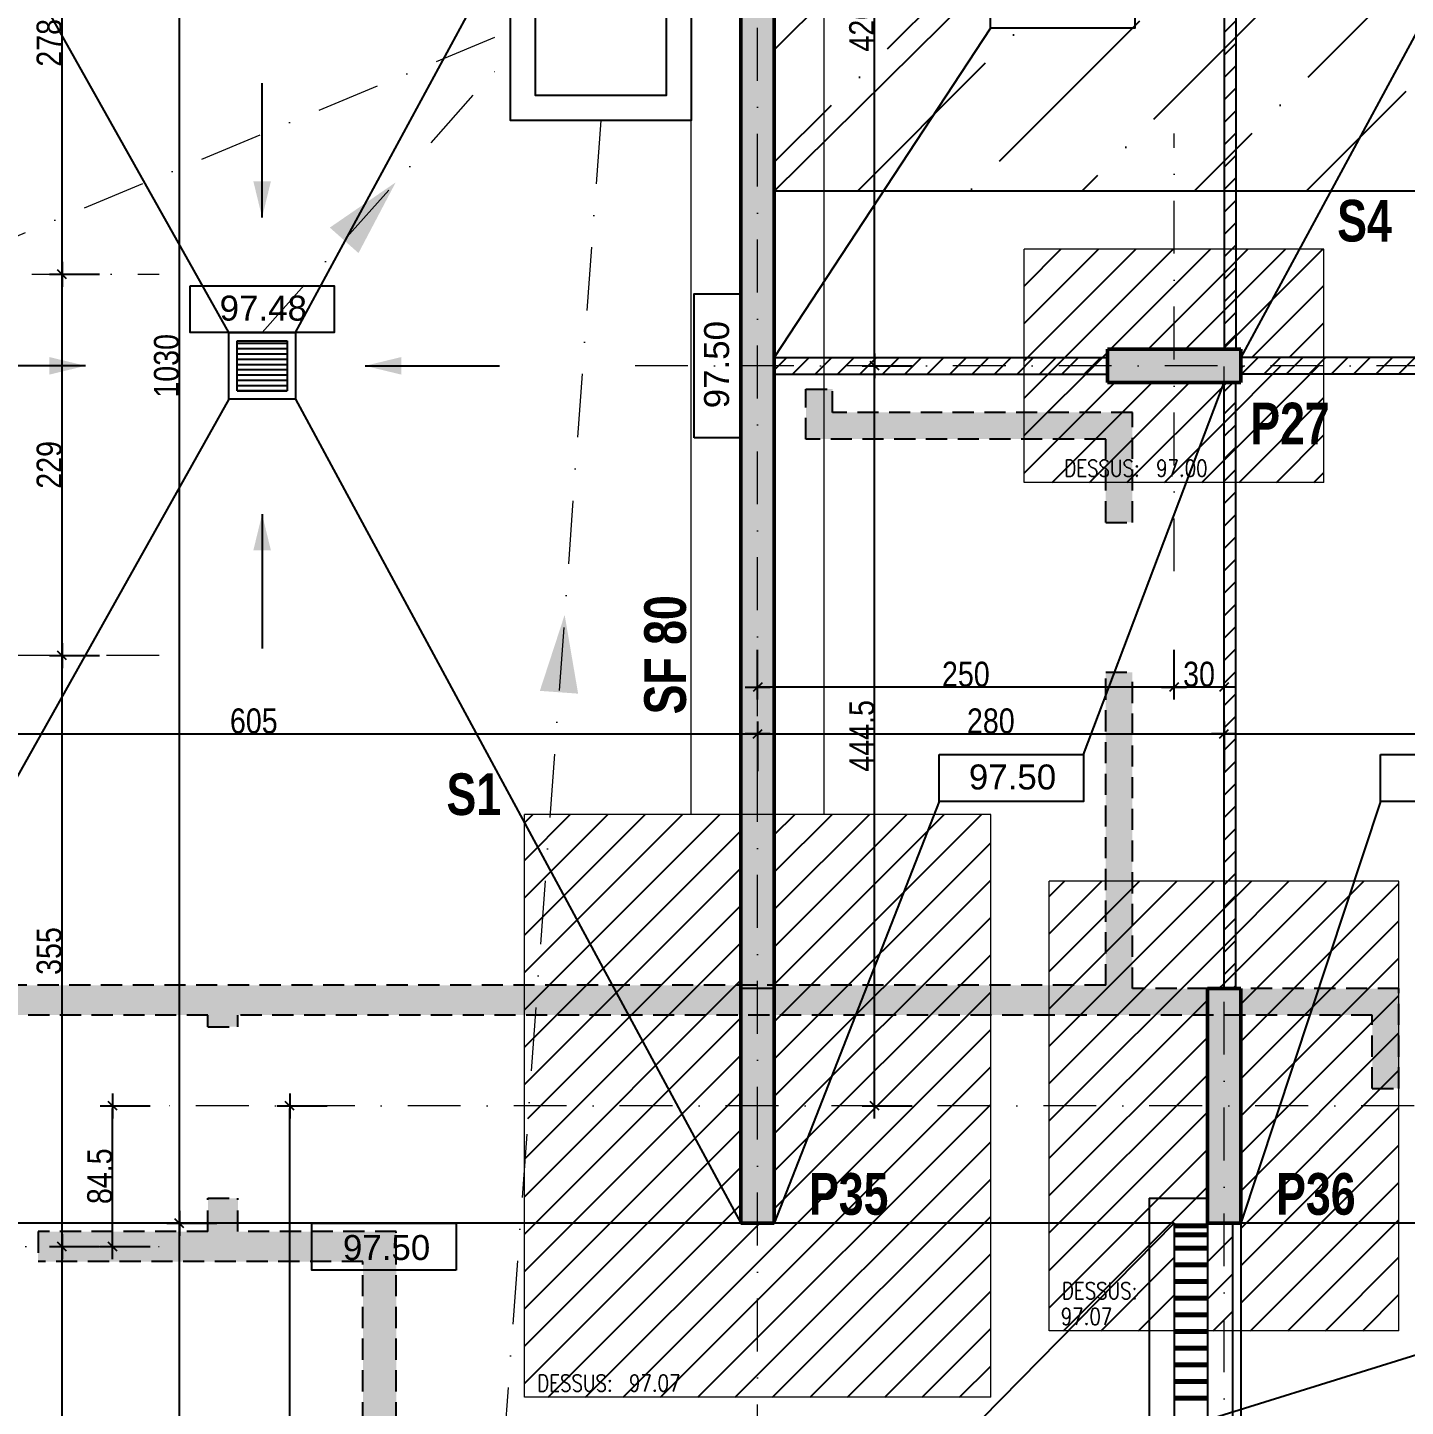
# Model space of a CAD drawing. Header units: centimetres. Extents: x -4990 to 114398, y -61489 to -12305.
# Drawn here: x 41107 to 41935, y -19808 to -18980 of the extents above; entities that cross this region are included whole.
import ezdxf
from ezdxf.enums import TextEntityAlignment as Align

# ---------------------------------------------------------------- set-up
doc = ezdxf.new("R2010")
doc.units = ezdxf.units.CM
doc.header["$LTSCALE"] = 0.5
for name, pattern in [('CACHEX2', [19.05, 12.7, -6.35]), ('TIRETPT2', [12.7, 6.35, -3.175, 0, -3.175]), ('TIRETPTX2', [50.8, 25.4, -12.7, 0, -12.7])]:
    doc.linetypes.add(name, pattern=pattern)
doc.layers.get('DEFPOINTS').update_dxf_attribs({"linetype": 'CONTINUOUS'})
for name, color, linetype in [('01_cloisons', 1, 'CONTINUOUS'), ('01_cote_gen', 4, 'CONTINUOUS'), ('01_linteaux', 2, 'CONTINUOUS'), ('01_murs_sup', 2, 'CACHEX2'), ('01_poch_murs', 253, 'CONTINUOUS'), ('01_poch_poteaux', 250, 'CONTINUOUS'), ('01_poch_Semelles', 253, 'CONTINUOUS'), ('01_texte', 230, 'CONTINUOUS'), ('AA_COTES', 2, 'CONTINUOUS')]:
    doc.layers.add(name, color=color, linetype=linetype)
for name, color, linetype, lineweight in [('01_murs_coup', 5, 'CONTINUOUS', 60), ('01_Reseaux', 5, 'TIRETPTX2', 18), ('01_sem', 42, 'CONTINUOUS', 15), ('01_tram_axes', 2, 'TIRETPTX2', 9)]:
    doc.layers.add(name, color=color, linetype=linetype, lineweight=lineweight)
doc.styles.add('ARIAL', font='arial.ttf')
doc.styles.add('impact', font='impact.ttf')
doc.styles.add('SIMPLEX1', font='SIMPLEX.shx', dxfattribs={"width": 0.8, "height": 10})
doc.styles.add('STYLE2', font='ARIALN.TTF')
doc.dimstyles.new('JB50', dxfattribs={"dimscale": 0.1, "dimtxt": 150, "dimasz": 15, "dimexe": 0.1, "dimexo": 0.1, "dimgap": 0.09, "dimtad": 1, "dimdec": 1, "dimdsep": 46, "dimtxsty": 'STYLE2', "dimblk1": 'BOND_G', "dimblk2": 'BOND_D', "dimsah": 1, "dimcen": 1.5, "dimdle": 0.01, "dimse1": 1, "dimse2": 1, "dimclrd": 4, "dimclre": 2, "dimclrt": 6, "dimazin": 2, "dimtfac": 2.333333, "dimtdec": 1, "dimtix": 1, "dimtmove": 2, "dimatfit": 3, "dimldrblk": 'BOND_G', "dimfxl": 1, "dimtolj": 1, "dimtzin": 0, "dimarcsym": 0})
pattern_1 = [(45, (-10233.557, 8782.937), (-6.7351921, 6.7351921), [])]

# ---------------------------------------------------------------- blocks, each defined once
blk = doc.blocks.new('BOND_G')
at = {"layer": 'AA_COTES', "color": 0}
for p, q in [((0, -5), (0, 15)), ((5, 0), (-5, 0)), ((1.77, 1.77), (-1.77, -1.77))]:
    blk.add_line(p, q, dxfattribs=at)
blk = doc.blocks.new('BOND_D')
at = {"layer": 'AA_COTES', "color": 0}
for p, q in [((5, 0), (-5, 0)), ((-1.77, -1.77), (1.77, 1.77)), ((0, 5), (0, -15))]:
    blk.add_line(p, q, dxfattribs=at)
blk = doc.blocks.new('*D135')
at = {"layer": '01_cote_gen', "color": 4, "lineweight": -2, "transparency": 16777216}
blk.add_line((40942.13, -19404.53), (41544.13, -19404.53), dxfattribs=at)
at = {"layer": 'DEFPOINTS', "color": 0, "transparency": 16777216}
for p in [(41545.63, -19404.53), (40940.63, -19504.99), (41545.63, -19504.99)]:
    blk.add_point(p, dxfattribs=at)
at = {"layer": '01_cote_gen', "color": 4, "lineweight": -2, "transparency": 16777216, "xscale": 1.5, "yscale": 1.5, "zscale": 1.5, "rotation": 180}
blk.add_blockref('BOND_G', (40940.63, -19404.53), dxfattribs=at)
at = {"layer": '01_cote_gen', "color": 4, "lineweight": -2, "transparency": 16777216, "xscale": 1.5, "yscale": 1.5, "zscale": 1.5}
blk.add_blockref('BOND_D', (41545.63, -19404.53), dxfattribs=at)
at = {"layer": '01_cote_gen', "color": 6, "transparency": 16777216, "insert": (41243.13, -19396.86), "char_height": 15, "attachment_point": 5, "style": 'STYLE2'}
blk.add_mtext('\\A1;605', dxfattribs=at)
blk = doc.blocks.new('*D136')
at = {"layer": '01_cote_gen', "color": 4, "lineweight": -2, "transparency": 16777216}
blk.add_line((41547.13, -19404.53), (41824.13, -19404.53), dxfattribs=at)
at = {"layer": 'DEFPOINTS', "color": 0, "transparency": 16777216}
for p in [(41825.63, -19404.53), (41825.63, -19405.87), (41545.63, -19504.99)]:
    blk.add_point(p, dxfattribs=at)
at = {"layer": '01_cote_gen', "color": 4, "lineweight": -2, "transparency": 16777216, "xscale": 1.5, "yscale": 1.5, "zscale": 1.5, "rotation": 180}
blk.add_blockref('BOND_G', (41545.63, -19404.53), dxfattribs=at)
at = {"layer": '01_cote_gen', "color": 4, "lineweight": -2, "transparency": 16777216, "xscale": 1.5, "yscale": 1.5, "zscale": 1.5}
blk.add_blockref('BOND_D', (41825.63, -19404.53), dxfattribs=at)
at = {"layer": '01_cote_gen', "color": 6, "transparency": 16777216, "insert": (41685.63, -19396.86), "char_height": 15, "attachment_point": 5, "style": 'STYLE2'}
blk.add_mtext('\\A1;280', dxfattribs=at)
blk = doc.blocks.new('*D137')
at = {"layer": '01_cote_gen', "color": 4, "lineweight": -2, "transparency": 16777216}
blk.add_line((41827.13, -19404.53), (42098.14, -19404.53), dxfattribs=at)
at = {"layer": 'DEFPOINTS', "color": 0, "transparency": 16777216}
for p in [(41825.63, -19405.87), (42099.64, -19404.53), (42099.64, -19405.87)]:
    blk.add_point(p, dxfattribs=at)
at = {"layer": '01_cote_gen', "color": 4, "lineweight": -2, "transparency": 16777216, "xscale": 1.5, "yscale": 1.5, "zscale": 1.5, "rotation": 180}
blk.add_blockref('BOND_G', (41825.63, -19404.53), dxfattribs=at)
at = {"layer": '01_cote_gen', "color": 4, "lineweight": -2, "transparency": 16777216, "xscale": 1.5, "yscale": 1.5, "zscale": 1.5}
blk.add_blockref('BOND_D', (42099.64, -19404.53), dxfattribs=at)
at = {"layer": '01_cote_gen', "color": 6, "transparency": 16777216, "insert": (41962.64, -19396.99), "char_height": 15, "attachment_point": 5, "style": 'STYLE2'}
blk.add_mtext('\\A1;274', dxfattribs=at)
blk = doc.blocks.new('*D139')
at = {"layer": '01_cote_gen', "color": 4, "lineweight": -2, "transparency": 16777216}
blk.add_line((41824.13, -19376.47), (41797.13, -19376.47), dxfattribs=at)
at = {"layer": 'DEFPOINTS', "color": 0, "transparency": 16777216}
for p in [(41795.63, -19306.86), (41825.63, -19347.23), (41795.63, -19376.47)]:
    blk.add_point(p, dxfattribs=at)
at = {"layer": '01_cote_gen', "color": 4, "lineweight": -2, "transparency": 16777216, "xscale": 1.5, "yscale": 1.5, "zscale": 1.5, "rotation": 180}
blk.add_blockref('BOND_D', (41795.63, -19376.47), dxfattribs=at)
at = {"layer": '01_cote_gen', "color": 4, "lineweight": -2, "transparency": 16777216, "xscale": 1.5, "yscale": 1.5, "zscale": 1.5}
blk.add_blockref('BOND_G', (41825.63, -19376.47), dxfattribs=at)
at = {"layer": '01_cote_gen', "color": 6, "transparency": 16777216, "insert": (41810.63, -19368.8), "char_height": 15, "attachment_point": 5, "style": 'STYLE2'}
blk.add_mtext('\\A1;30', dxfattribs=at)
blk = doc.blocks.new('*D140')
at = {"layer": '01_cote_gen', "color": 4, "lineweight": -2, "transparency": 16777216}
blk.add_line((41794.13, -19376.47), (41547.13, -19376.47), dxfattribs=at)
at = {"layer": 'DEFPOINTS', "color": 0, "transparency": 16777216}
for p in [(41545.63, -19306.86), (41795.63, -19306.86), (41545.63, -19376.47)]:
    blk.add_point(p, dxfattribs=at)
at = {"layer": '01_cote_gen', "color": 4, "lineweight": -2, "transparency": 16777216, "xscale": 1.5, "yscale": 1.5, "zscale": 1.5, "rotation": 180}
blk.add_blockref('BOND_D', (41545.63, -19376.47), dxfattribs=at)
at = {"layer": '01_cote_gen', "color": 4, "lineweight": -2, "transparency": 16777216, "xscale": 1.5, "yscale": 1.5, "zscale": 1.5}
blk.add_blockref('BOND_G', (41795.63, -19376.47), dxfattribs=at)
at = {"layer": '01_cote_gen', "color": 6, "transparency": 16777216, "insert": (41670.63, -19368.8), "char_height": 15, "attachment_point": 5, "style": 'STYLE2'}
blk.add_mtext('\\A1;250', dxfattribs=at)
blk = doc.blocks.new('*D190')
at = {"layer": '01_cote_gen', "color": 4, "lineweight": -2, "transparency": 16777216}
blk.add_line((41128, -20261.98), (41128, -19713.98), dxfattribs=at)
at = {"layer": 'DEFPOINTS', "color": 0, "transparency": 16777216}
for p in [(41128, -19712.48), (41153.03, -19712.48), (41099.4, -20263.48)]:
    blk.add_point(p, dxfattribs=at)
at = {"layer": '01_cote_gen', "color": 4, "lineweight": -2, "transparency": 16777216, "xscale": 1.5, "yscale": 1.5, "zscale": 1.5}
for name, p, rotation in [('BOND_D', (41128, -19712.48), 90), ('BOND_G', (41128, -20263.48), 270)]:
    blk.add_blockref(name, p, dxfattribs=dict(at, rotation=rotation))
at = {"layer": '01_cote_gen', "color": 6, "transparency": 16777216, "insert": (41120.33, -19987.98), "char_height": 15, "attachment_point": 5, "rotation": 90, "style": 'STYLE2'}
blk.add_mtext('\\A1;551', dxfattribs=at)
blk = doc.blocks.new('*D191')
at = {"layer": '01_cote_gen', "color": 4, "lineweight": -2, "transparency": 16777216}
blk.add_line((41128, -19710.98), (41128, -19358.98), dxfattribs=at)
at = {"layer": 'DEFPOINTS', "color": 0, "transparency": 16777216}
for p in [(41128, -19357.48), (41156.01, -19357.48), (41153.03, -19712.48)]:
    blk.add_point(p, dxfattribs=at)
at = {"layer": '01_cote_gen', "color": 4, "lineweight": -2, "transparency": 16777216, "xscale": 1.5, "yscale": 1.5, "zscale": 1.5}
for name, p, rotation in [('BOND_D', (41128, -19357.48), 90), ('BOND_G', (41128, -19712.48), 270)]:
    blk.add_blockref(name, p, dxfattribs=dict(at, rotation=rotation))
at = {"layer": '01_cote_gen', "color": 6, "transparency": 16777216, "insert": (41120.33, -19534.98), "char_height": 15, "attachment_point": 5, "rotation": 90, "style": 'STYLE2'}
blk.add_mtext('\\A1;355', dxfattribs=at)
blk = doc.blocks.new('*D192')
at = {"layer": '01_cote_gen', "color": 4, "lineweight": -2, "transparency": 16777216}
blk.add_line((41128, -19355.98), (41128, -19129.98), dxfattribs=at)
at = {"layer": 'DEFPOINTS', "color": 0, "transparency": 16777216}
for p in [(41128, -19128.48), (41355.11, -19128.48), (41156.01, -19357.48)]:
    blk.add_point(p, dxfattribs=at)
at = {"layer": '01_cote_gen', "color": 4, "lineweight": -2, "transparency": 16777216, "xscale": 1.5, "yscale": 1.5, "zscale": 1.5}
for name, p, rotation in [('BOND_D', (41128, -19128.48), 90), ('BOND_G', (41128, -19357.48), 270)]:
    blk.add_blockref(name, p, dxfattribs=dict(at, rotation=rotation))
at = {"layer": '01_cote_gen', "color": 6, "transparency": 16777216, "insert": (41120.33, -19242.98), "char_height": 15, "attachment_point": 5, "rotation": 90, "style": 'STYLE2'}
blk.add_mtext('\\A1;229', dxfattribs=at)
blk = doc.blocks.new('*D193')
at = {"layer": '01_cote_gen', "color": 4, "lineweight": -2, "transparency": 16777216}
blk.add_line((41128, -19126.98), (41128, -18851.98), dxfattribs=at)
at = {"layer": 'DEFPOINTS', "color": 0, "transparency": 16777216}
for p in [(41128, -18850.48), (41422.45, -18850.48), (41355.11, -19128.48)]:
    blk.add_point(p, dxfattribs=at)
at = {"layer": '01_cote_gen', "color": 4, "lineweight": -2, "transparency": 16777216, "xscale": 1.5, "yscale": 1.5, "zscale": 1.5}
for name, p, rotation in [('BOND_D', (41128, -18850.48), 90), ('BOND_G', (41128, -19128.48), 270)]:
    blk.add_blockref(name, p, dxfattribs=dict(at, rotation=rotation))
at = {"layer": '01_cote_gen', "color": 6, "transparency": 16777216, "insert": (41120.33, -18989.48), "char_height": 15, "attachment_point": 5, "rotation": 90, "style": 'STYLE2'}
blk.add_mtext('\\A1;278', dxfattribs=at)
blk = doc.blocks.new('*D205')
at = {"layer": '01_cote_gen', "color": 4, "lineweight": -2, "transparency": 16777216}
blk.add_line((41264.72, -20285.98), (41264.72, -19629.48), dxfattribs=at)
at = {"layer": 'DEFPOINTS', "color": 0, "transparency": 16777216}
for p in [(41264.72, -19627.98), (41340.63, -19627.98), (41300.55, -20287.48)]:
    blk.add_point(p, dxfattribs=at)
at = {"layer": '01_cote_gen', "color": 4, "lineweight": -2, "transparency": 16777216, "xscale": 1.5, "yscale": 1.5, "zscale": 1.5}
for name, p, rotation in [('BOND_D', (41264.72, -19627.98), 90), ('BOND_G', (41264.72, -20287.48), 270)]:
    blk.add_blockref(name, p, dxfattribs=dict(at, rotation=rotation))
at = {"layer": '01_cote_gen', "color": 6, "transparency": 16777216, "insert": (41257.05, -19957.73), "char_height": 15, "attachment_point": 5, "rotation": 90, "style": 'STYLE2'}
blk.add_mtext('\\A1;659.5', dxfattribs=at)
blk = doc.blocks.new('*D206')
at = {"layer": '01_cote_gen', "color": 4, "lineweight": -2, "transparency": 16777216}
blk.add_line((41158.37, -19710.98), (41158.37, -19629.48), dxfattribs=at)
at = {"layer": 'DEFPOINTS', "color": 0, "transparency": 16777216}
for p in [(41158.37, -19627.98), (41340.63, -19627.98), (41186.35, -19712.48)]:
    blk.add_point(p, dxfattribs=at)
at = {"layer": '01_cote_gen', "color": 4, "lineweight": -2, "transparency": 16777216, "xscale": 1.5, "yscale": 1.5, "zscale": 1.5}
for name, p, rotation in [('BOND_D', (41158.37, -19627.98), 90), ('BOND_G', (41158.37, -19712.48), 270)]:
    blk.add_blockref(name, p, dxfattribs=dict(at, rotation=rotation))
at = {"layer": '01_cote_gen', "color": 6, "transparency": 16777216, "insert": (41150.71, -19670.23), "char_height": 15, "attachment_point": 5, "rotation": 90, "style": 'STYLE2'}
blk.add_mtext('\\A1;84.5', dxfattribs=at)
blk = doc.blocks.new('*D225')
at = {"layer": '01_cote_gen', "color": 4, "lineweight": -2, "transparency": 16777216}
blk.add_line((41615.85, -19626.48), (41615.85, -19184.98), dxfattribs=at)
at = {"layer": 'DEFPOINTS', "color": 0, "transparency": 16777216}
for p in [(41615.85, -19183.48), (41624.87, -19183.48), (41624.87, -19627.98)]:
    blk.add_point(p, dxfattribs=at)
at = {"layer": '01_cote_gen', "color": 4, "lineweight": -2, "transparency": 16777216, "xscale": 1.5, "yscale": 1.5, "zscale": 1.5}
for name, p, rotation in [('BOND_D', (41615.85, -19183.48), 90), ('BOND_G', (41615.85, -19627.98), 270)]:
    blk.add_blockref(name, p, dxfattribs=dict(at, rotation=rotation))
at = {"layer": '01_cote_gen', "color": 6, "transparency": 16777216, "insert": (41608.22, -19405.73), "char_height": 15, "attachment_point": 5, "rotation": 90, "style": 'STYLE2'}
blk.add_mtext('\\A1;444.5', dxfattribs=at)
blk = doc.blocks.new('*D226')
at = {"layer": '01_cote_gen', "color": 4, "lineweight": -2, "transparency": 16777216}
blk.add_line((41615.85, -19181.98), (41615.85, -18764.48), dxfattribs=at)
at = {"layer": 'DEFPOINTS', "color": 0, "transparency": 16777216}
for p in [(41615.85, -18762.98), (41770.61, -18762.98), (41638.35, -19183.48)]:
    blk.add_point(p, dxfattribs=at)
at = {"layer": '01_cote_gen', "color": 4, "lineweight": -2, "transparency": 16777216, "xscale": 1.5, "yscale": 1.5, "zscale": 1.5}
for name, p, rotation in [('BOND_D', (41615.85, -18762.98), 90), ('BOND_G', (41615.85, -19183.48), 270)]:
    blk.add_blockref(name, p, dxfattribs=dict(at, rotation=rotation))
at = {"layer": '01_cote_gen', "color": 6, "transparency": 16777216, "insert": (41608.19, -18973.23), "char_height": 15, "attachment_point": 5, "rotation": 90, "style": 'STYLE2'}
blk.add_mtext('\\A1;420.5', dxfattribs=at)
blk = doc.blocks.new('*D540')
at = {"layer": '01_cote_gen', "color": 4, "lineweight": -2, "transparency": 16777216}
blk.add_line((41198.43, -20557.98), (41198.43, -19699.98), dxfattribs=at)
at = {"layer": 'DEFPOINTS', "color": 0, "transparency": 16777216}
for p in [(41198.43, -19698.48), (41225.44, -19698.48), (41182.13, -20559.48)]:
    blk.add_point(p, dxfattribs=at)
at = {"layer": '01_cote_gen', "color": 4, "lineweight": -2, "transparency": 16777216, "xscale": 1.5, "yscale": 1.5, "zscale": 1.5}
for name, p, rotation in [('BOND_D', (41198.43, -19698.48), 90), ('BOND_G', (41198.43, -20559.48), 270)]:
    blk.add_blockref(name, p, dxfattribs=dict(at, rotation=rotation))
at = {"layer": '01_cote_gen', "color": 6, "transparency": 16777216, "insert": (41190.59, -20156.39), "char_height": 15, "attachment_point": 5, "rotation": 90, "style": 'STYLE2'}
blk.add_mtext('\\A1;861', dxfattribs=at)
blk = doc.blocks.new('*D541')
at = {"layer": '01_cote_gen', "color": 4, "lineweight": -2, "transparency": 16777216}
blk.add_line((41198.43, -19696.98), (41198.43, -18669.99), dxfattribs=at)
at = {"layer": 'DEFPOINTS', "color": 0, "transparency": 16777216}
for p in [(41193.98, -18668.49), (41198.43, -18668.49), (41244.6, -19698.48)]:
    blk.add_point(p, dxfattribs=at)
at = {"layer": '01_cote_gen', "color": 4, "lineweight": -2, "transparency": 16777216, "xscale": 1.5, "yscale": 1.5, "zscale": 1.5}
for name, p, rotation in [('BOND_D', (41198.43, -18668.49), 90), ('BOND_G', (41198.43, -19698.48), 270)]:
    blk.add_blockref(name, p, dxfattribs=dict(at, rotation=rotation))
at = {"layer": '01_cote_gen', "color": 6, "transparency": 16777216, "insert": (41190.76, -19183.49), "char_height": 15, "attachment_point": 5, "rotation": 90, "style": 'STYLE2'}
blk.add_mtext('\\A1;1030', dxfattribs=at)

msp = doc.modelspace()

# ---------------------------------------------------------------- hatches: boundary and pattern name
at = {"layer": '01_murs_sup'}
h = msp.add_hatch(dxfattribs=at)
h.set_pattern_fill('DASH', color=256, scale=2.5, angle=135)
h.set_pattern_definition([(135, (25186.803, -57921.042), (-11.2253202, 2e-15), [7.9375, -7.9375])])
h.paths.add_polyline_path([(41233.633, -19703.484), (41233.633, -19683.484), (41215.633, -19683.484), (41215.633, -19703.484), (41113.633, -19703.484), (41113.633, -19721.484), (41308.633, -19721.484), (41308.633, -20561.484), (41014.633, -20561.484), (41014.633, -20537.484), (40998.633, -20537.484), (40998.633, -20577.484), (42150.633, -20577.484), (42150.633, -20282.484), (42134.633, -20282.484), (42134.633, -20561.484), (41328.633, -20561.484), (41328.633, -19703.484)])
h.paths.add_polyline_path([(41733.633, -20307.484), (41733.633, -20327.484), (41803.633, -20327.484), (41803.633, -20307.484)], flags=17)
h.paths.add_polyline_path([(41914.633, -19897.484), (41914.633, -19948.484), (41930.633, -19948.484), (41930.633, -19932.484), (41930.633, -19897.484)], flags=17)
h.paths.add_polyline_path([(42055.633, -19932.484), (42055.633, -19948.484), (42134.633, -19948.484), (42134.633, -20192.484), (42150.633, -20192.484), (42150.633, -19932.484)], flags=17)
h.paths.add_polyline_path([(41770.633, -19557.484), (41770.633, -19367.484), (41754.633, -19367.484), (41754.633, -19555.484), (40915.633, -19555.484), (40915.633, -19333.484), (40897.633, -19333.484), (40897.633, -19573.484), (41215.633, -19573.484), (41215.633, -19580.484), (41233.633, -19580.484), (41233.633, -19573.484), (41914.633, -19573.484), (41914.633, -19617.484), (41930.633, -19617.484), (41930.633, -19557.484)])
h.paths.add_polyline_path([(41590.633, -19211.484), (41590.633, -19197.484), (41574.633, -19197.484), (41574.633, -19227.484), (41754.633, -19227.484), (41754.633, -19277.484), (41770.633, -19277.484), (41770.633, -19211.484)])
h.paths.add_polyline_path([(40875.633, -18841.484), (40875.633, -18859.484), (40897.633, -18859.484), (40897.633, -19230.484), (40915.633, -19230.484), (40915.633, -18859.484), (41574.633, -18859.484), (41574.633, -18897.484), (41590.633, -18897.484), (41590.633, -18857.484), (41770.633, -18857.484), (41770.633, -18762.484), (41754.633, -18762.484), (41754.633, -18841.484)])
h.paths.add_polyline_path([(41754.633, -18477.484), (41754.633, -18637.484), (41770.633, -18637.484), (41770.633, -18477.484)])
h.paths.add_polyline_path([(41685.633, -18137.484), (41685.633, -18153.484), (41754.633, -18153.484), (41754.633, -18297.484), (41770.633, -18297.484), (41770.633, -18137.484)])
h.paths.add_polyline_path([(41344.633, -18057.484), (41344.633, -18153.484), (41505.633, -18153.484), (41505.633, -18137.484), (41360.633, -18137.484), (41360.633, -18057.484)])
h.paths.add_polyline_path([(41185.633, -18371.484), (41185.633, -18486.484), (41205.633, -18486.484), (41205.633, -18371.484)], flags=17)
h.paths.add_polyline_path([(40485.633, -17917.484), (40485.633, -18287.484), (39976.633, -18287.484), (39976.633, -18082.484), (39960.633, -18082.484), (39960.633, -18328.484), (39976.633, -18328.484), (39976.633, -18307.484), (40483.633, -18307.484), (40483.633, -18697.484), (39976.633, -18697.484), (39976.633, -18678.484), (39960.633, -18678.484), (39960.633, -18718.484), (39976.633, -18718.484), (39976.633, -18715.484), (40483.633, -18715.484), (40483.633, -18841.484), (39976.633, -18841.484), (39976.633, -18821.484), (39960.633, -18821.484), (39960.633, -19249.747), (39976.633, -19249.747), (39976.633, -19207.484), (40005.633, -19207.484), (40005.633, -19189.484), (39976.633, -19189.484), (39976.633, -18859.484), (40501.633, -18859.484), (40501.633, -18774.484), (40749.633, -18774.484), (40749.633, -18936.484), (40767.633, -18936.484), (40767.633, -18859.484), (40772.633, -18859.484), (40772.633, -18841.484), (40767.633, -18841.484), (40767.633, -18756.484), (40501.633, -18756.484), (40501.633, -18465.484), (40785.633, -18465.484), (40785.633, -18447.484), (40501.633, -18447.484), (40501.633, -17933.484), (40765.633, -17933.484), (40765.633, -18354.484), (40785.633, -18354.484), (40785.633, -17933.484), (41344.633, -17933.484), (41344.633, -17967.484), (41360.633, -17967.484), (41360.633, -17917.484)])
at = {"layer": '01_poch_murs'}
h = msp.add_hatch(dxfattribs=at)
h.set_pattern_fill('ANSI36', color=256, scale=15)
h.paths.add_polyline_path([(42636.494, -17603.484), (41415.633, -17603.484), (41415.633, -18668.489), (41535.633, -18668.484), (41555.633, -18668.484), (41555.633, -19078.484), (42636.633, -19078.484), (42636.633, -18748.484), (42616.633, -18748.484), (42616.633, -18688.484), (42109.643, -18688.484), (42109.643, -18748.484), (42089.643, -18748.484), (42089.643, -18688.484), (41835.633, -18688.484), (41835.633, -18857.484), (41815.633, -18857.484), (41815.633, -18683.484), (41765.633, -18683.484), (41765.633, -18093.484), (41815.633, -18093.484), (41815.633, -18028.484), (41835.633, -18028.484), (41835.633, -18088.484), (42089.643, -18088.484), (42089.643, -18028.484), (42109.643, -18028.484), (42109.643, -18088.484), (42616.633, -18088.484), (42616.633, -18028.484), (42636.633, -18028.484)])
h.paths.add_polyline_path([(41565.643, -17918.484), (41565.643, -18108.484), (41547.643, -18108.484), (41547.643, -17918.484)], flags=16)
h.paths.add_polyline_path([(42616.633, -18108.484), (42109.643, -18108.484), (42089.643, -18108.484), (41835.633, -18108.484), (41835.633, -18668.484), (42089.643, -18668.484), (42109.643, -18668.484), (42616.633, -18668.484)], flags=17)
h.paths.add_polyline_path([(42468.672, -18321.464), (42468.672, -18215.464), (42574.672, -18215.464), (42574.672, -18321.464)], flags=16)
h.paths.add_polyline_path([(42471.672, -18318.464), (42471.672, -18218.464), (42571.672, -18218.464), (42571.672, -18318.464)], flags=0)
h.paths.add_polyline_path([(42616.633, -18088.484), (42109.643, -18088.484), (42109.643, -18108.484), (42616.633, -18108.484)], flags=17)
h.paths.add_polyline_path([(42636.633, -18108.484), (42616.633, -18108.484), (42616.633, -18668.484), (42636.633, -18668.484)], flags=17)
h.paths.add_polyline_path([(43036.633, -17603.484), (42713.63, -17603.874, -0.4142136), (42718.25, -17608.494, -1), (42709.01, -17608.494, -0.4142136), (42713.63, -17603.874), (42638.633, -17603.484), (42638.633, -18028.484), (42658.633, -18028.484), (42658.633, -18108.484), (42638.633, -18108.484), (42638.633, -18668.484), (42658.633, -18668.484), (42658.633, -18748.484), (42638.633, -18748.484), (42638.633, -19078.484), (43036.633, -19078.484)])
h = msp.add_hatch(color=256, dxfattribs=at)
h.dxf.hatch_style = 1
h.paths.add_polyline_path([(41555.633, -18857.484), (41535.633, -18857.484), (41535.633, -19557.484), (41555.633, -19557.484)])
h = msp.add_hatch(dxfattribs=at)
h.set_pattern_fill('ANSI31', color=256, scale=3)
h.set_pattern_definition(pattern_1)
h.paths.add_polyline_path([(41832.643, -18857.484), (41825.643, -18857.484), (41825.643, -19173.489), (41832.643, -19173.489)])
h = msp.add_hatch(dxfattribs=at)
h.set_pattern_fill('ANSI31', color=256, scale=3)
h.set_pattern_definition(pattern_1)
h.paths.add_polyline_path([(41755.633, -19178.484), (41555.633, -19178.484), (41555.633, -19188.484), (41755.633, -19188.484)])
h = msp.add_hatch(dxfattribs=at)
h.set_pattern_fill('ANSI31', color=256, scale=3)
h.set_pattern_definition(pattern_1)
h.paths.add_polyline_path([(42059.643, -19178.484), (41835.633, -19178.484), (41835.633, -19188.484), (42059.643, -19188.484)])
h = msp.add_hatch(dxfattribs=at)
h.set_pattern_fill('ANSI31', color=256, scale=3)
h.set_pattern_definition(pattern_1)
h.paths.add_polyline_path([(41832.643, -19193.48), (41825.643, -19193.48), (41825.643, -19557.484), (41832.643, -19557.484)])
at = {"layer": '01_poch_poteaux'}
h = msp.add_hatch(color=256, dxfattribs=at)
h.dxf.hatch_style = 1
h.paths.add_polyline_path([(41795.633, -19173.484), (41755.633, -19173.484), (41755.633, -19183.484), (41795.633, -19183.484)])
h.paths.add_polyline_path([(41825.633, -19173.484), (41795.633, -19173.484), (41795.633, -19183.484), (41825.633, -19183.484)])
h.paths.add_polyline_path([(41835.633, -19173.484), (41825.633, -19173.484), (41825.633, -19183.484), (41835.633, -19183.484)])
h.paths.add_polyline_path([(41835.633, -19183.484), (41825.633, -19183.484), (41825.633, -19193.484), (41835.633, -19193.484)])
h.paths.add_polyline_path([(41825.633, -19183.484), (41795.633, -19183.484), (41795.633, -19193.484), (41825.633, -19193.484)])
h.paths.add_polyline_path([(41795.633, -19183.484), (41755.633, -19183.484), (41755.633, -19193.484), (41795.633, -19193.484)])
h = msp.add_hatch(color=256, dxfattribs=at)
h.dxf.hatch_style = 1
h.paths.add_polyline_path([(41555.633, -19557.484), (41545.633, -19557.484), (41545.633, -19627.984), (41555.633, -19627.984)])
h.paths.add_polyline_path([(41545.633, -19557.484), (41535.633, -19557.484), (41535.633, -19627.984), (41545.633, -19627.984)])
h.paths.add_polyline_path([(41545.633, -19627.984), (41535.633, -19627.984), (41535.633, -19698.484), (41545.633, -19698.484)])
h.paths.add_polyline_path([(41555.633, -19627.984), (41545.633, -19627.984), (41545.633, -19698.484), (41555.633, -19698.484)])
h = msp.add_hatch(color=256, dxfattribs=at)
h.dxf.hatch_style = 1
h.paths.add_polyline_path([(41835.633, -19557.484), (41825.633, -19557.484), (41825.633, -19627.984), (41835.633, -19627.984)])
h.paths.add_polyline_path([(41825.633, -19557.484), (41815.633, -19557.484), (41815.633, -19627.984), (41825.633, -19627.984)])
h.paths.add_polyline_path([(41825.633, -19627.984), (41815.633, -19627.984), (41815.633, -19698.484), (41825.633, -19698.484)])
h.paths.add_polyline_path([(41835.633, -19627.984), (41825.633, -19627.984), (41825.633, -19698.484), (41835.633, -19698.484)])
at = {"layer": '01_poch_Semelles', "linetype": 'CACHEX2', "ltscale": 2}
h = msp.add_hatch(dxfattribs=at)
h.set_pattern_fill('ANSI31', color=256, scale=5)
h.paths.add_polyline_path([(41795.633, -19113.484), (41705.633, -19113.484), (41705.633, -19178.484), (41755.633, -19178.484), (41755.633, -19173.484), (41795.633, -19173.484)])
h.paths.add_polyline_path([(41825.633, -19113.484), (41795.633, -19113.484), (41795.633, -19173.484), (41825.633, -19173.484)])
h.paths.add_polyline_path([(41832.643, -19113.484), (41825.643, -19113.484), (41825.643, -19173.484), (41832.643, -19173.484)])
h.paths.add_polyline_path([(41870.753, -19113.484), (41832.643, -19113.484), (41832.643, -19173.484), (41835.633, -19173.484), (41835.633, -19178.484)])
h.paths.add_polyline_path([(41885.633, -19113.484), (41870.753, -19113.484), (41835.633, -19178.484), (41885.633, -19178.484)])
h.paths.add_polyline_path([(41885.633, -19183.484), (41835.633, -19183.484), (41835.633, -19188.484), (41885.633, -19188.484)])
h.paths.add_polyline_path([(41885.633, -19188.484), (41835.633, -19188.484), (41835.633, -19193.484), (41832.643, -19193.484), (41832.643, -19253.484), (41885.633, -19253.484)])
h.paths.add_polyline_path([(41832.643, -19193.484), (41825.643, -19193.484), (41825.643, -19253.484), (41832.643, -19253.484)])
h.paths.add_polyline_path([(41825.633, -19193.484), (41795.633, -19193.484), (41795.633, -19253.484), (41802.968, -19253.484)])
h.paths.add_polyline_path([(41825.633, -19193.484), (41802.968, -19253.484), (41825.633, -19253.484)])
h.paths.add_polyline_path([(41795.633, -19193.484), (41755.633, -19193.484), (41755.633, -19188.484), (41705.633, -19188.484), (41705.633, -19253.484), (41795.633, -19253.484)])
h.paths.add_polyline_path([(41755.633, -19183.484), (41705.633, -19183.484), (41705.633, -19188.484), (41755.633, -19188.484)])
h.paths.add_polyline_path([(41755.633, -19178.484), (41705.633, -19178.484), (41705.633, -19183.484), (41755.633, -19183.484)])
h.paths.add_polyline_path([(41836.793, -19237.832), (41893.665, -19237.832), (41893.665, -19199.614), (41836.793, -19199.614)], flags=9)
h.paths.add_polyline_path([(41781.788, -19252.14), (41818.788, -19252.14), (41818.788, -19237.14), (41781.788, -19237.14)], flags=9)
h.paths.add_polyline_path([(41726.265, -19252.14), (41778.503, -19252.14), (41778.503, -19237.14), (41726.265, -19237.14)], flags=24)
h = msp.add_hatch(dxfattribs=at)
h.set_pattern_fill('ANSI31', color=256, scale=5)
h.paths.add_polyline_path([(41535.633, -19452.984), (41420.996, -19452.984), (41418.848, -19482.381), (41497.533, -19627.984), (41535.633, -19627.984)])
h.paths.add_polyline_path([(41651.543, -19452.984), (41585.633, -19452.984), (41555.633, -19452.984), (41555.633, -19627.984), (41583.175, -19627.984)])
h.paths.add_polyline_path([(41685.633, -19452.984), (41651.543, -19452.984), (41583.175, -19627.984), (41685.633, -19627.984)])
h.paths.add_polyline_path([(41418.848, -19482.381), (41408.208, -19627.984), (41497.533, -19627.984)])
h.paths.add_polyline_path([(41418.848, -19482.381), (41405.633, -19457.927), (41405.633, -19627.984), (41408.208, -19627.984)])
h.paths.add_polyline_path([(41420.996, -19452.984), (41405.633, -19452.984), (41405.633, -19457.927), (41418.848, -19482.381)])
h.paths.add_polyline_path([(41497.533, -19627.984), (41408.208, -19627.984), (41405.633, -19663.23), (41405.633, -19698.484), (41535.633, -19698.484)])
h.paths.add_polyline_path([(41535.633, -19627.984), (41497.533, -19627.984), (41535.633, -19698.484)])
h.paths.add_polyline_path([(41583.175, -19627.984), (41555.633, -19627.984), (41555.633, -19698.484)], flags=17)
h.paths.add_polyline_path([(41685.633, -19627.984), (41583.175, -19627.984), (41555.633, -19698.484), (41685.633, -19698.484)])
h.paths.add_polyline_path([(41685.633, -19698.484), (41545.633, -19698.484), (41545.633, -19802.984), (41685.633, -19802.984)])
h.paths.add_polyline_path([(41545.633, -19698.484), (41405.633, -19698.484), (41405.633, -19802.984), (41545.633, -19802.984)])
h.paths.add_polyline_path([(41568.993, -19701.157), (41631.601, -19701.157), (41631.601, -19662.175), (41568.993, -19662.175)], flags=9)
h.paths.add_polyline_path([(41465.34, -19801.64), (41502.34, -19801.64), (41502.34, -19786.64), (41465.34, -19786.64)], flags=24)
h.paths.add_polyline_path([(41409.817, -19801.64), (41462.055, -19801.64), (41462.055, -19786.64), (41409.817, -19786.64)], flags=24)
h = msp.add_hatch(dxfattribs=at)
h.set_pattern_fill('ANSI31', color=256, scale=5)
h.paths.add_polyline_path([(41825.633, -19492.984), (41720.633, -19492.984), (41720.633, -19627.984), (41815.633, -19627.984), (41815.633, -19557.484), (41825.633, -19557.484)])
h.paths.add_polyline_path([(41903.764, -19492.984), (41832.643, -19492.984), (41832.643, -19557.484), (41835.633, -19557.484), (41835.633, -19627.984), (41859.006, -19627.984)])
h.paths.add_polyline_path([(41832.643, -19492.984), (41825.643, -19492.984), (41825.643, -19557.484), (41832.643, -19557.484)])
h.paths.add_polyline_path([(41930.633, -19627.984), (41859.006, -19627.984), (41835.633, -19698.484), (41930.633, -19698.484)])
h.paths.add_polyline_path([(41815.633, -19627.984), (41720.633, -19627.984), (41720.633, -19698.484), (41780.633, -19698.484), (41780.633, -19683.484), (41815.633, -19683.484)])
h.paths.add_polyline_path([(41859.006, -19627.984), (41835.633, -19627.984), (41835.633, -19698.484)], flags=17)
h.paths.add_polyline_path([(41930.633, -19698.484), (41835.633, -19698.484), (41835.633, -19762.984), (41930.633, -19762.984)])
h.paths.add_polyline_path([(41825.633, -19698.484), (41815.633, -19698.484), (41815.633, -19762.984), (41825.633, -19762.984)])
h.paths.add_polyline_path([(41830.633, -19698.484), (41825.633, -19698.484), (41825.633, -19762.984), (41830.633, -19762.984)])
h.paths.add_polyline_path([(41815.633, -19683.484), (41780.633, -19683.484), (41780.633, -19698.484), (41795.633, -19698.484), (41795.633, -19699.984), (41815.633, -19699.984), (41815.633, -19698.484)])
h.paths.add_polyline_path([(41795.633, -19698.484), (41780.633, -19713.745), (41780.633, -19762.984), (41795.633, -19762.984)])
h.paths.add_polyline_path([(41795.633, -19698.484), (41780.633, -19698.484), (41780.633, -19713.745)])
h.paths.add_polyline_path([(41780.633, -19698.484), (41720.633, -19698.484), (41720.633, -19762.984), (41732.235, -19762.984), (41780.633, -19713.745)])
h.paths.add_polyline_path([(41780.633, -19713.745), (41732.235, -19762.984), (41780.633, -19762.984)], flags=17)
h.paths.add_polyline_path([(41930.633, -19492.984), (41903.764, -19492.984), (41859.006, -19627.984), (41930.633, -19627.984)])
h.paths.add_polyline_path([(41849.405, -19701.157), (41912.167, -19701.157), (41912.167, -19662.175), (41849.405, -19662.175)], flags=9)
h.paths.add_polyline_path([(41724.817, -19746.206), (41777.055, -19746.206), (41777.055, -19731.206), (41724.817, -19731.206)], flags=24)
h.paths.add_polyline_path([(41724.583, -19761.64), (41761.583, -19761.64), (41761.583, -19746.64), (41724.583, -19746.64)], flags=24)
at = {"layer": '01_texte'}
h = msp.add_hatch(dxfattribs=at)
h.set_pattern_fill('LINE', color=256, angle=180, style=0)
h.set_pattern_definition([(180, (42291.63, -19198.4868), (-4e-16, -3.175), [])])
h.paths.add_polyline_path([(41263.13, -19198.487), (41263.13, -19168.487), (41233.13, -19168.487), (41233.13, -19198.487)])

# ---------------------------------------------------------------- linework, layer by layer
at = {"layer": '01_cloisons'}
for p, q in [((41825.643, -18857.484), (41825.643, -19173.489)), ((41832.643, -18857.484), (41832.643, -19173.489)), ((41555.633, -19178.484), (41755.633, -19178.484)), ((41555.633, -19178.484), (41555.633, -19188.484)), ((41755.633, -19178.484), (41755.633, -19188.484)), ((41825.643, -19173.489), (41832.643, -19173.489)), ((42059.643, -19178.484), (41835.633, -19178.484)), ((41835.633, -19178.484), (41835.633, -19188.484)), ((41555.633, -19188.484), (41755.633, -19188.484)), ((42059.643, -19188.484), (41835.633, -19188.484)), ((41825.643, -19557.484), (41825.643, -19193.48)), ((41825.643, -19193.48), (41832.643, -19193.48)), ((41832.643, -19557.484), (41832.643, -19193.48)), ((41825.643, -19557.484), (41832.643, -19557.484)), ((41832.643, -19698.484), (41825.643, -19698.484))]:
    msp.add_line(p, q, dxfattribs=at)
at = {"layer": '01_linteaux'}
for p, q in [((43036.633, -19078.484), (41555.633, -19078.484)), ((41780.633, -19683.484), (41780.633, -20559.484)), ((41780.633, -19683.484), (41815.633, -19683.484)), ((41795.633, -19698.484), (41795.633, -20559.484)), ((41815.633, -19698.484), (41815.633, -20559.484)), ((41830.633, -19698.484), (41830.633, -20559.484))]:
    msp.add_line(p, q, dxfattribs=at)
at = {"layer": '01_murs_coup', "linetype": 'Continuous', "lineweight": 50}
for p, q in [((41535.633, -19698.484), (41535.633, -18668.489)), ((41555.633, -19698.484), (41555.633, -18668.484)), ((41755.633, -19173.484), (41835.633, -19173.484)), ((41755.633, -19173.484), (41755.633, -19193.484)), ((41835.633, -19173.484), (41835.633, -19193.484)), ((41755.633, -19193.484), (41835.633, -19193.484)), ((41815.633, -19557.484), (41835.633, -19557.484)), ((41815.633, -19557.484), (41815.633, -19698.484)), ((41835.633, -19557.484), (41835.633, -19698.484)), ((41555.633, -19698.484), (41535.633, -19698.484)), ((41815.633, -19698.484), (41835.633, -19698.484))]:
    msp.add_line(p, q, dxfattribs=at)
at = {"layer": '01_murs_sup', "ltscale": 2}
for p, q in [((41574.633, -19227.484), (41574.633, -19197.484)), ((41574.633, -19197.484), (41590.633, -19197.484)), ((41590.633, -19211.484), (41590.633, -19197.484)), ((41770.633, -19211.484), (41590.633, -19211.484)), ((41770.633, -19277.484), (41770.633, -19211.484)), ((41754.633, -19227.484), (41574.633, -19227.484)), ((41754.633, -19277.484), (41754.633, -19227.484)), ((41754.633, -19277.484), (41770.633, -19277.484)), ((41754.633, -19555.484), (41754.633, -19367.484)), ((41754.633, -19367.484), (41770.633, -19367.484)), ((41770.633, -19557.484), (41770.633, -19367.484)), ((41754.633, -19555.484), (40915.633, -19555.484)), ((41930.633, -19557.484), (41770.633, -19557.484)), ((41930.633, -19617.484), (41930.633, -19557.484)), ((41215.633, -19573.484), (40897.633, -19573.484)), ((41215.633, -19580.484), (41215.633, -19573.484)), ((41914.633, -19573.484), (41233.633, -19573.484)), ((41233.633, -19580.484), (41233.633, -19573.484)), ((41914.633, -19617.484), (41914.633, -19573.484)), ((41215.633, -19580.484), (41233.633, -19580.484)), ((41914.633, -19617.484), (41930.633, -19617.484)), ((41215.633, -19703.484), (41215.633, -19683.484)), ((41215.633, -19683.484), (41233.633, -19683.484)), ((41233.633, -19703.484), (41233.633, -19683.484)), ((41215.633, -19703.484), (41113.633, -19703.484)), ((41113.633, -19703.484), (41113.633, -19721.484)), ((41328.633, -19703.484), (41233.633, -19703.484)), ((41328.633, -20561.484), (41328.633, -19703.484)), ((41308.633, -19721.484), (41113.633, -19721.484)), ((41308.633, -20561.484), (41308.633, -19721.484))]:
    msp.add_line(p, q, dxfattribs=at)
at = {"layer": '01_poch_murs'}
msp.add_line((37832.394, -21056.715), (64082.109, -12882.714), dxfattribs=at)
at = {"layer": '01_poch_murs', "const_width": 3}
for points in [[(41795.633, -19699.984), (41815.633, -19699.984)], [(41795.633, -19705.484), (41815.633, -19705.484)], [(41795.633, -19713.484), (41815.633, -19713.484)], [(41795.633, -19723.484), (41815.633, -19723.484)], [(41795.633, -19733.484), (41815.633, -19733.484)], [(41795.633, -19743.484), (41815.633, -19743.484)], [(41795.633, -19753.484), (41815.633, -19753.484)], [(41795.633, -19763.484), (41815.633, -19763.484)], [(41795.633, -19773.484), (41815.633, -19773.484)], [(41795.633, -19783.484), (41815.633, -19783.484)], [(41795.633, -19793.484), (41815.633, -19793.484)], [(41795.633, -19803.484), (41815.633, -19803.484)]]:
    msp.add_lwpolyline(points, dxfattribs=at)
at = {"layer": '01_poch_poteaux'}
msp.add_line((41555.633, -19557.484), (41535.633, -19557.484), dxfattribs=at)
at = {"layer": '01_Reseaux', "ltscale": 3}
for p, q in [((40296.133, -19440.484), (41397.274, -18982.161)), ((41248.13, -19163.487), (41397.274, -18995.764)), ((41451.453, -19036.185), (41373.133, -20107.984))]:
    msp.add_line(p, q, dxfattribs=at)
for points in [[(41328.331, -19073.296), (41288.763, -19100.449), (41297.375, -19108.107)], [(41328.331, -19073.296), (41305.988, -19115.765), (41297.375, -19108.107)], [(41429.758, -19333.08), (41414.869, -19378.7), (41426.363, -19379.54)], [(41429.758, -19333.08), (41437.857, -19380.38), (41426.363, -19379.54)]]:
    msp.add_solid(points, dxfattribs=at)
at = {"layer": '01_sem', "linetype": 'Continuous'}
for p, q in [((41505.633, -19452.984), (41505.633, -18897.984)), ((41585.633, -19452.984), (41585.633, -18897.984)), ((41705.633, -19253.484), (41705.633, -19113.484)), ((41885.633, -19113.484), (41705.633, -19113.484)), ((41885.633, -19253.484), (41885.633, -19113.484)), ((41885.633, -19253.484), (41705.633, -19253.484)), ((41405.633, -19802.984), (41405.633, -19452.984)), ((41585.633, -19452.984), (41405.633, -19452.984)), ((41685.633, -19452.984), (41585.633, -19452.984)), ((41685.633, -19802.984), (41685.633, -19452.984)), ((41720.633, -19762.984), (41720.633, -19492.984)), ((41930.633, -19492.984), (41720.633, -19492.984)), ((41930.633, -19762.984), (41930.633, -19492.984)), ((41930.633, -19762.984), (41720.633, -19762.984)), ((41685.633, -19802.984), (41405.633, -19802.984))]:
    msp.add_line(p, q, dxfattribs=at)
at = {"layer": '01_texte'}
for p, q in [((41555.633, -19078.484), (43036.633, -17613.484)), ((41228.13, -19163.487), (40950.633, -18668.489)), ((41268.13, -19163.487), (41535.633, -18668.489)), ((41685.52, -18980.659), (41555.633, -19178.484)), ((41942.519, -18980.659), (41835.633, -19178.484)), ((41248.13, -19094.381), (41248.13, -19013.694)), ((41228.13, -19203.487), (41228.13, -19163.487)), ((41228.13, -19163.487), (41268.13, -19163.487)), ((41228.13, -19203.487), (41228.13, -19163.487)), ((41228.13, -19163.487), (41268.13, -19163.487)), ((41268.13, -19163.487), (41268.13, -19203.487)), ((41268.13, -19163.487), (41268.13, -19203.487)), ((41233.13, -19198.487), (41233.13, -19168.487)), ((41233.13, -19168.487), (41263.13, -19168.487)), ((41233.13, -19198.487), (41233.13, -19168.487)), ((41233.13, -19168.487), (41263.13, -19168.487)), ((41263.13, -19168.487), (41263.13, -19198.487)), ((41263.13, -19168.487), (41263.13, -19198.487)), ((41142.157, -19183.487), (41061.47, -19183.487)), ((41309.924, -19183.487), (41390.611, -19183.487)), ((41741.206, -19416.99), (41825.633, -19193.484)), ((41228.13, -19203.487), (40950.633, -19698.484)), ((41268.13, -19203.487), (41228.13, -19203.487)), ((41268.13, -19203.487), (41228.13, -19203.487)), ((41263.13, -19198.487), (41233.13, -19198.487)), ((41263.13, -19198.487), (41233.13, -19198.487)), ((41268.13, -19203.487), (41535.633, -19698.484)), ((41248.13, -19272.593), (41248.13, -19353.28)), ((41654.629, -19445.086), (41555.633, -19698.484)), ((41919.644, -19445.086), (41835.633, -19698.484)), ((41795.633, -19698.484), (40950.633, -19698.484)), ((41393.133, -20107.984), (41795.633, -19698.484)), ((41815.633, -19698.484), (41815.633, -20230.484)), ((42089.643, -19698.484), (41835.633, -19698.484)), ((41835.633, -19698.484), (41835.633, -20230.484))]:
    msp.add_line(p, q, dxfattribs=at)
for points in [[(41505.633, -18897.984), (41505.633, -19036.185), (41397.274, -19036.185), (41397.274, -18897.984)], [(41490.633, -18912.984), (41490.633, -19021.185), (41412.274, -19021.185), (41412.274, -18912.984)], [(41685.52, -18952.563), (41772.097, -18952.563), (41772.097, -18980.659), (41685.52, -18980.659)], [(41204.841, -19135.391), (41291.419, -19135.391), (41291.419, -19163.487), (41204.841, -19163.487)], [(41507.537, -19226.775), (41507.537, -19140.198), (41535.633, -19140.198), (41535.633, -19226.775)], [(41654.629, -19416.99), (41741.206, -19416.99), (41741.206, -19445.086), (41654.629, -19445.086)], [(41919.644, -19416.99), (42006.221, -19416.99), (42006.221, -19445.086), (41919.644, -19445.086)], [(41364.593, -19726.58), (41278.016, -19726.58), (41278.016, -19698.484), (41364.593, -19698.484)]]:
    msp.add_lwpolyline(points, close=True, dxfattribs=at)
for points in [[(41248.13, -19094.381), (41242.873, -19072.681), (41248.13, -19072.681)], [(41248.13, -19094.381), (41253.387, -19072.681), (41248.13, -19072.681)], [(41142.157, -19183.487), (41120.458, -19178.23), (41120.458, -19183.487)], [(41309.924, -19183.487), (41331.624, -19178.23), (41331.624, -19183.487)], [(41142.157, -19183.487), (41120.458, -19188.744), (41120.458, -19183.487)], [(41309.924, -19183.487), (41331.624, -19188.744), (41331.624, -19183.487)], [(41248.13, -19272.593), (41242.873, -19294.292), (41248.13, -19294.292)], [(41248.13, -19272.593), (41253.387, -19294.292), (41248.13, -19294.292)]]:
    msp.add_solid(points, dxfattribs=at)
at = {"layer": '01_tram_axes', "linetype": 'TIRETPT2', "ltscale": 10}
for p, q in [((41825.633, -20042.341), (41825.633, -17474.125)), ((41545.633, -19902.625), (41545.633, -18533.66)), ((41795.633, -19306.86), (41795.633, -19043.97)), ((40346.703, -19128.484), (41186.247, -19128.484)), ((42839.351, -19183.484), (41467.973, -19183.484)), ((41186.35, -19357.484), (40410.765, -19357.484)), ((42321.324, -19627.984), (41189.03, -19627.984)), ((39723.041, -19712.484), (41186.35, -19712.484))]:
    msp.add_line(p, q, dxfattribs=at)

# ---------------------------------------------------------------- texts
at = {"layer": '01_texte', "style": 'impact'}
for s, p in [('S4', (41909.96, -19116.313)), ('P27', (41865.229, -19238.133)), ('S1', (41375.218, -19460.779)), ('P35', (41600.297, -19700.837)), ('P36', (41880.786, -19700.837))]:
    msp.add_text(s, height=25, dxfattribs=at).set_placement(p, align=Align.BOTTOM_CENTER)
at = {"layer": '01_texte', "style": 'SIMPLEX1', "width": 0.8}
for s, p in [('DESSUS:', (41752.384, -19252.973)), ('97.00', (41800.288, -19252.973)), ('DESSUS:', (41750.936, -19747.039)), ('97.07', (41743.083, -19762.473)), ('DESSUS:', (41435.936, -19802.473)), ('97.07', (41483.84, -19802.473))]:
    msp.add_text(s, height=10, dxfattribs=at).set_placement(p, align=Align.BOTTOM_CENTER)
at = {"layer": '01_texte', "style": 'impact'}
msp.add_text('SF 80', height=25, rotation=90, dxfattribs=at).set_placement((41510.072, -19357.022), align=Align.BOTTOM_CENTER)
at = {"layer": '01_texte', "char_height": 15, "width": 90.385, "attachment_point": 5, "style": 'ARIAL'}
for s, insert in [('{\\fArial|b0|i0|c238|p34;97.}48', (41248.852, -19148.928)), ('97.50', (41698.639, -19430.527)), ('97.50', (41322.845, -19713.157))]:
    msp.add_mtext(s, dxfattribs=dict(at, insert=insert))
at = {"layer": '01_texte', "insert": (41521.073, -19182.765), "char_height": 15, "width": 90.385, "attachment_point": 5, "rotation": 90, "style": 'ARIAL'}
msp.add_mtext('97.50', dxfattribs=at)

# ---------------------------------------------------------------- dimensions: what is measured, and where the dimension line sits
at = {"layer": '01_cote_gen'}
for base, p1, p2, picture, middle in [((41198.426, -18668.489), (41244.6, -19698.484), (41193.976, -18668.489), '*D541', (41190.758, -19183.487)), ((41615.853, -18762.984), (41638.353, -19183.484), (41770.607, -18762.984), '*D226', (41608.186, -18973.234)), ((41128.002, -18850.484), (41355.11, -19128.484), (41422.448, -18850.484), '*D193', (41120.335, -18989.484)), ((41128.002, -19128.484), (41156.009, -19357.484), (41355.11, -19128.484), '*D192', (41120.335, -19242.984)), ((41615.853, -19183.484), (41624.872, -19627.984), (41624.872, -19183.484), '*D225', (41608.217, -19405.734)), ((41128.002, -19357.484), (41153.028, -19712.484), (41156.009, -19357.484), '*D191', (41120.335, -19534.984)), ((41158.374, -19627.984), (41186.35, -19712.484), (41340.629, -19627.984), '*D206', (41150.706, -19670.234)), ((41264.719, -19627.984), (41300.55, -20287.484), (41340.629, -19627.984), '*D205', (41257.051, -19957.734)), ((41128.002, -19712.484), (41099.399, -20263.484), (41153.028, -19712.484), '*D190', (41120.335, -19987.984))]:
    dim = msp.add_linear_dim(base=base, p1=p1, p2=p2, angle=90, dimstyle='JB50', dxfattribs=at)
    dim.commit()
    dim.dimension.update_dxf_attribs({"geometry": picture, "text_midpoint": middle})
for base, p1, p2, picture, middle in [((41545.633, -19376.472), (41795.633, -19306.86), (41545.633, -19306.86), '*D140', (41670.633, -19368.804)), ((41795.633, -19376.472), (41825.633, -19347.225), (41795.633, -19306.86), '*D139', (41810.633, -19368.804)), ((41545.633, -19404.527), (40940.633, -19504.987), (41545.633, -19504.987), '*D135', (41243.133, -19396.86)), ((41825.633, -19404.527), (41545.633, -19504.987), (41825.633, -19405.87), '*D136', (41685.633, -19396.86)), ((42099.643, -19404.527), (41825.633, -19405.87), (42099.643, -19405.87), '*D137', (41962.638, -19396.987))]:
    dim = msp.add_linear_dim(base=base, p1=p1, p2=p2, dimstyle='JB50', dxfattribs=at)
    dim.commit()
    dim.dimension.update_dxf_attribs({"geometry": picture, "text_midpoint": middle})
dim = msp.add_linear_dim(base=(41198.426, -19698.484), p1=(41182.133, -20559.484), p2=(41225.436, -19698.484), angle=90, dimstyle='JB50', dxfattribs=at)
dim.commit()
dim.dimension.update_dxf_attribs({"geometry": '*D540', "text_midpoint": (41190.587, -20156.39), "dimtype": 160})

doc.saveas('drawing.dxf')
